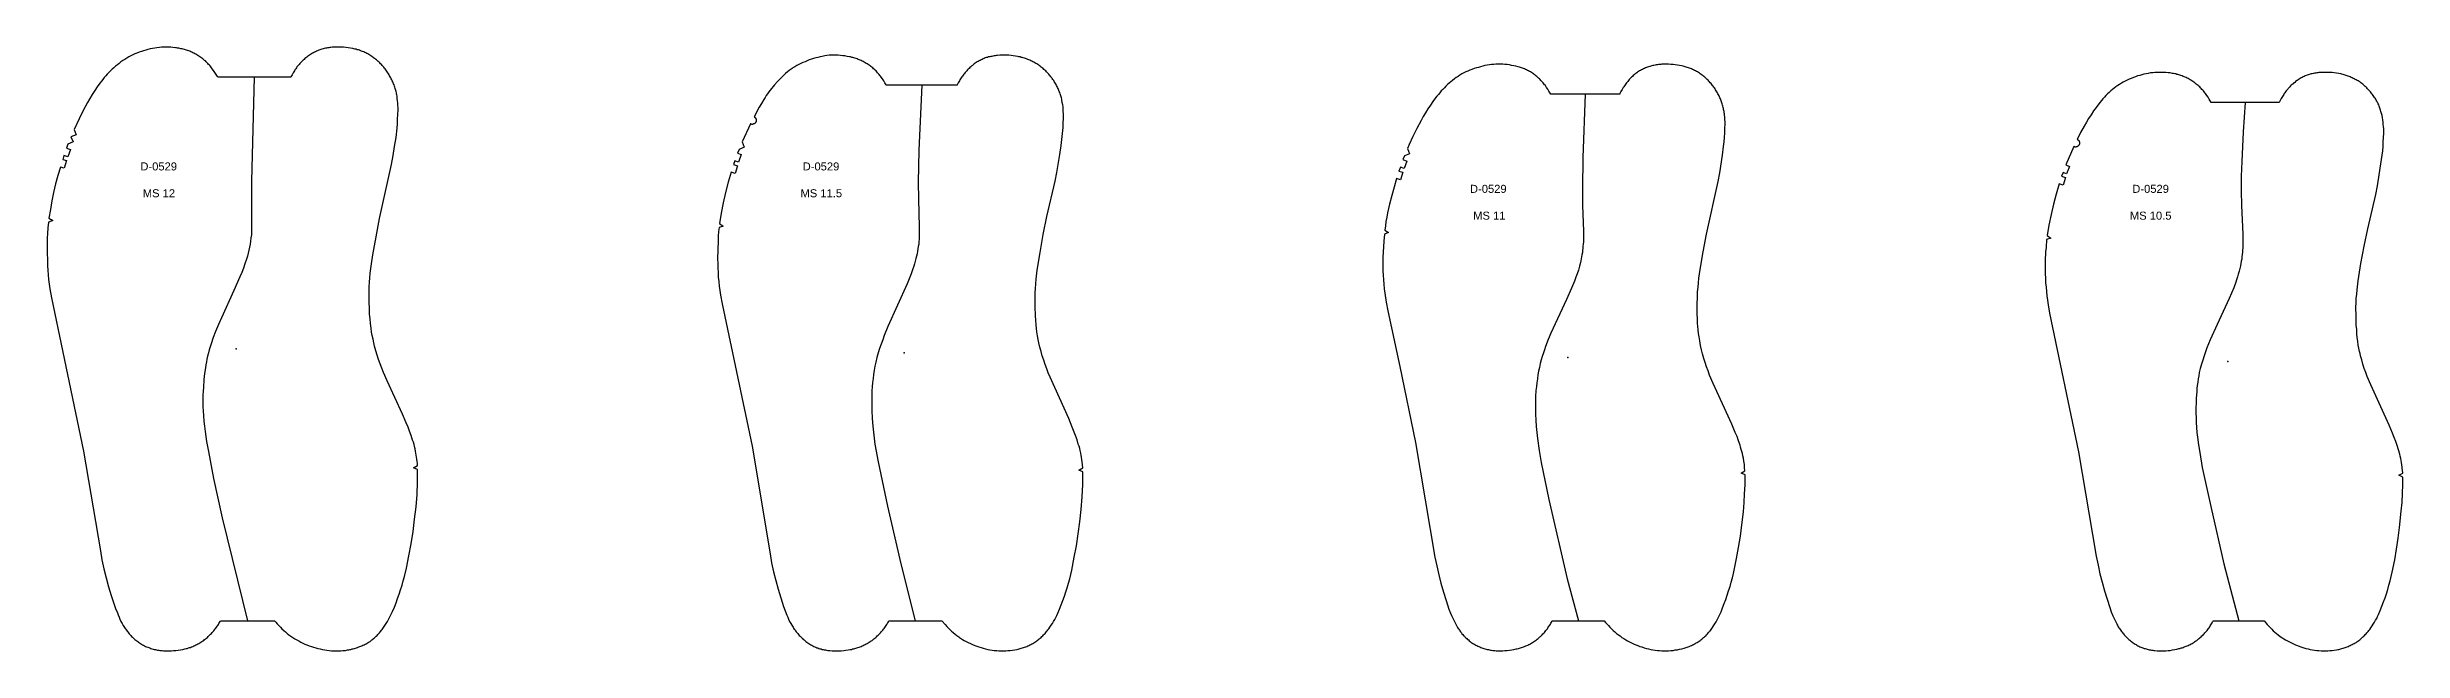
# Model space of a CAD drawing. Extents: x -397 to 4045, y -1309 to -990.
# Drawn here: x 618 to 1796, y -1309 to -1007 of the extents above; entities that cross this region are included whole.
import ezdxf

# ---------------------------------------------------------------- set-up
doc = ezdxf.new("R2010")
doc.units = 0
doc.layers.add('DEFAULT', color=7, linetype='CONTINUOUS')
doc.styles.add('ARIAL_REGULAR', font='arial.ttf')

msp = doc.modelspace()

# ---------------------------------------------------------------- linework, layer by layer
at = {"layer": 'DEFAULT'}
for points in [[(740.2, -1022.3), (703.7, -1022.3), (703.5, -1021.9), (702.9, -1020.9), (702.3, -1020), (701.6, -1019), (700.9, -1018.1), (700.6, -1017.6), (700.2, -1017.2), (699.9, -1016.7), (699.5, -1016.3), (699.1, -1015.9), (698.7, -1015.5), (698.3, -1015), (697.9, -1014.6), (697.5, -1014.2), (697.1, -1013.9), (696.6, -1013.5), (696.2, -1013.1), (695.7, -1012.8), (695.3, -1012.4), (694.8, -1012.1), (694.3, -1011.8), (693.8, -1011.5), (693.3, -1011.2), (692.8, -1010.9), (692.3, -1010.6), (691.8, -1010.4), (691.3, -1010.1), (690.8, -1009.9), (690.3, -1009.6), (689.7, -1009.4), (689.2, -1009.2), (688.6, -1009), (688.1, -1008.8), (687.5, -1008.7), (687, -1008.5), (686.4, -1008.4), (685.9, -1008.2), (685.3, -1008.1), (684.8, -1008), (684.2, -1007.9), (683.6, -1007.8), (683.1, -1007.7), (682.5, -1007.6), (681.3, -1007.5), (680.2, -1007.4), (679, -1007.3), (677.9, -1007.3), (676.7, -1007.3), (675.6, -1007.4), (674.5, -1007.5), (673.3, -1007.6), (672.2, -1007.8), (671, -1008), (669.9, -1008.2), (668.8, -1008.5), (667.7, -1008.8), (666.6, -1009.1), (665.5, -1009.5), (664.4, -1009.8), (663.3, -1010.3), (662.3, -1010.7), (661.2, -1011.2), (660.2, -1011.7), (659.2, -1012.2), (658.2, -1012.8), (657.2, -1013.4), (656.2, -1014), (655.3, -1014.7), (654.4, -1015.4), (653.5, -1016.1), (652.6, -1016.8), (651.7, -1017.6), (650.9, -1018.3), (650, -1019.2), (649.2, -1020), (648.4, -1020.8), (647.7, -1021.7), (646.9, -1022.5), (646.2, -1023.4), (645.5, -1024.3), (644.8, -1025.3), (643.4, -1027.1), (642.2, -1029), (640.9, -1031), (639.7, -1032.9), (638.6, -1034.9), (636.4, -1039), (634.4, -1043.1), (631.9, -1048.5), (632.9, -1051.1), (630.3, -1052.1), (631.4, -1054.7), (628.8, -1055.8), (628.1, -1057.7), (630, -1058.4), (628.7, -1062.1), (626.8, -1061.5), (626.2, -1063.4), (628.1, -1064), (626.9, -1067.8), (625, -1067.2), (623.7, -1071.4), (622.6, -1075.6), (621.6, -1079.9), (620.7, -1084.1), (620, -1088.4), (619.3, -1092.8), (621.2, -1094), (619.1, -1094.7), (618.8, -1097.6), (618.5, -1100.4), (618.4, -1102.7), (618.4, -1105), (618.4, -1109.6), (618.5, -1114.2), (618.5, -1116.5), (618.7, -1118.8), (618.9, -1121.1), (619.1, -1123.4), (619.4, -1125.7), (619.8, -1128), (620.6, -1132.5), (636.6, -1209.1), (645, -1259), (645.8, -1263.5), (646.8, -1268), (647.9, -1272.5), (649.1, -1276.9), (650.4, -1281.3), (651.9, -1285.7), (652.6, -1287.8), (653.5, -1290), (653.9, -1291), (654.4, -1292.1), (654.8, -1293.1), (655.3, -1294.2), (655.9, -1295.2), (656.4, -1296.2), (656.7, -1296.7), (657, -1297.2), (657.4, -1297.7), (657.7, -1298.1), (658, -1298.6), (658.4, -1299.1), (658.7, -1299.5), (659.1, -1300), (659.4, -1300.4), (659.8, -1300.8), (660.2, -1301.3), (660.6, -1301.7), (661, -1302.1), (661.4, -1302.5), (661.9, -1302.9), (662.3, -1303.2), (662.7, -1303.6), (663.2, -1304), (663.7, -1304.3), (664.1, -1304.6), (664.6, -1305), (665.1, -1305.3), (665.6, -1305.6), (666.1, -1305.9), (666.6, -1306.1), (667.1, -1306.4), (667.6, -1306.7), (668.1, -1306.9), (668.7, -1307.1), (669.2, -1307.3), (669.7, -1307.5), (670.3, -1307.7), (670.8, -1307.9), (671.4, -1308.1), (671.9, -1308.2), (672.5, -1308.3), (673, -1308.5), (673.6, -1308.6), (674.2, -1308.6), (674.7, -1308.7), (675.3, -1308.8), (675.9, -1308.8), (676.5, -1308.9), (677, -1308.9), (677.6, -1308.9), (678.2, -1308.9), (679.3, -1308.9), (680.5, -1308.9), (681.6, -1308.8), (682.8, -1308.7), (683.9, -1308.6), (685.1, -1308.4), (686.2, -1308.2), (686.8, -1308.1), (687.3, -1308), (687.9, -1307.8), (688.4, -1307.7), (689, -1307.5), (689.5, -1307.3), (690.1, -1307.2), (690.6, -1307), (691.2, -1306.7), (691.7, -1306.5), (692.2, -1306.3), (692.7, -1306), (693.2, -1305.8), (693.7, -1305.5), (694.2, -1305.2), (694.7, -1304.9), (695.2, -1304.6), (695.7, -1304.3), (696.2, -1304), (696.7, -1303.7), (697.1, -1303.3), (697.6, -1303), (698, -1302.6), (698.5, -1302.2), (698.9, -1301.8), (699.3, -1301.4), (699.7, -1301), (700.1, -1300.6), (700.5, -1300.2), (700.9, -1299.8), (701.3, -1299.4), (701.7, -1298.9), (702, -1298.5), (702.4, -1298), (702.7, -1297.6), (703.1, -1297.1), (703.4, -1296.6), (703.7, -1296.2), (704, -1295.7), (704.3, -1295.2), (704.6, -1294.7), (704.9, -1294.2), (705.1, -1293.9), (732.1, -1293.9), (732.7, -1294.6), (733.4, -1295.4), (734.2, -1296.3), (735, -1297.1), (735.8, -1297.9), (736.7, -1298.7), (737.6, -1299.4), (738.4, -1300.2), (739.3, -1300.9), (740.3, -1301.6), (741.2, -1302.2), (742.2, -1302.9), (743.2, -1303.5), (744.2, -1304), (745.2, -1304.6), (746.2, -1305.1), (747.2, -1305.6), (748.3, -1306), (749.4, -1306.4), (750.5, -1306.8), (751.6, -1307.1), (752.7, -1307.5), (753.8, -1307.8), (754.9, -1308), (756, -1308.3), (757.2, -1308.5), (758.3, -1308.6), (759.4, -1308.8), (760.6, -1308.9), (761.7, -1308.9), (762.9, -1308.9), (764, -1308.9), (765.2, -1308.9), (766.3, -1308.8), (767.5, -1308.7), (768, -1308.6), (768.6, -1308.5), (769.2, -1308.4), (769.7, -1308.3), (770.3, -1308.2), (770.9, -1308), (771.4, -1307.9), (772, -1307.7), (772.5, -1307.6), (773.1, -1307.4), (773.6, -1307.2), (774.2, -1307), (774.7, -1306.8), (775.2, -1306.6), (775.8, -1306.4), (776.3, -1306.1), (776.8, -1305.9), (777.3, -1305.6), (777.8, -1305.4), (778.3, -1305.1), (778.8, -1304.8), (779.3, -1304.5), (779.8, -1304.2), (780.3, -1303.8), (780.7, -1303.5), (781.2, -1303.1), (781.6, -1302.8), (782, -1302.4), (782.5, -1302), (782.9, -1301.6), (783.3, -1301.2), (783.7, -1300.8), (784.1, -1300.4), (784.5, -1299.9), (784.8, -1299.5), (785.2, -1299.1), (785.6, -1298.6), (785.9, -1298.2), (786.6, -1297.2), (787.2, -1296.3), (787.9, -1295.3), (788.5, -1294.3), (789, -1293.3), (789.6, -1292.3), (790.1, -1291.3), (791.1, -1289.2), (792, -1287.1), (792.8, -1285), (793.6, -1282.8), (794.4, -1280.6), (795.1, -1278.4), (795.8, -1276.2), (796.4, -1274), (797, -1271.8), (798, -1267.7), (799.2, -1261.5), (800.3, -1255.4), (801.3, -1249.3), (802.1, -1243.2), (802.8, -1237), (803.3, -1230.8), (803.6, -1224.6), (803.6, -1218.4), (801.6, -1217.5), (803.5, -1216.4), (803.5, -1215.3), (803.4, -1214.3), (803.2, -1213.2), (803.1, -1212.2), (802.9, -1211.1), (802.7, -1210.1), (802.5, -1209.1), (802.3, -1208), (802.1, -1206.9), (801.8, -1205.8), (801.5, -1204.7), (801.1, -1203.6), (800.4, -1201.4), (799.6, -1199.2), (798.8, -1197.1), (797.9, -1195), (796.1, -1190.7), (788.4, -1174), (786.6, -1169.8), (785.7, -1167.7), (784.9, -1165.5), (784.1, -1163.3), (783.4, -1161.2), (782.7, -1159), (782.1, -1156.7), (781.7, -1155), (781.3, -1153.2), (780.9, -1151.4), (780.6, -1149.7), (780.3, -1147.7), (780, -1145.4), (779.8, -1143.1), (779.6, -1140.8), (779.5, -1138.6), (779.3, -1134), (779.3, -1131.7), (779.3, -1129.4), (779.4, -1127.1), (779.5, -1124.8), (779.7, -1122.5), (779.9, -1120.2), (780.5, -1115.6), (781.2, -1111.1), (782.8, -1102), (784.5, -1093), (790.5, -1066), (791.4, -1061.5), (792.1, -1057), (792.8, -1052.4), (793.3, -1047.8), (793.5, -1045.6), (793.6, -1043.3), (793.7, -1041), (793.8, -1038.7), (793.8, -1037.5), (793.7, -1036.4), (793.7, -1035.2), (793.6, -1034.1), (793.4, -1032.9), (793.3, -1031.8), (793.2, -1031.2), (793.1, -1030.6), (793, -1030.1), (792.8, -1029.5), (792.7, -1029), (792.5, -1028.4), (792.4, -1027.9), (792.2, -1027.3), (792, -1026.8), (791.8, -1026.2), (791.6, -1025.7), (791.4, -1025.2), (791.2, -1024.6), (790.9, -1024.1), (790.7, -1023.6), (790.4, -1023.1), (790.2, -1022.6), (789.9, -1022.1), (789.6, -1021.6), (789.3, -1021.1), (789, -1020.6), (788.7, -1020.1), (788.4, -1019.6), (788.1, -1019.1), (787.7, -1018.7), (787.4, -1018.2), (787, -1017.8), (786.7, -1017.3), (786.3, -1016.9), (785.9, -1016.4), (785.5, -1016), (785.1, -1015.6), (784.7, -1015.2), (784.3, -1014.8), (783.9, -1014.4), (783.4, -1014), (783, -1013.7), (782.6, -1013.3), (782.1, -1012.9), (781.6, -1012.6), (781.2, -1012.3), (780.7, -1011.9), (780.2, -1011.6), (779.7, -1011.3), (779.2, -1011), (778.7, -1010.7), (778.2, -1010.5), (777.7, -1010.2), (777.2, -1010), (776.7, -1009.7), (776.1, -1009.5), (775.6, -1009.3), (775.1, -1009.1), (774.5, -1008.9), (774, -1008.7), (773.4, -1008.6), (772.9, -1008.4), (772.3, -1008.3), (771.8, -1008.2), (771.2, -1008), (770.1, -1007.8), (768.9, -1007.7), (767.8, -1007.5), (766.6, -1007.4), (765.5, -1007.4), (764.3, -1007.3), (763.2, -1007.3), (762.6, -1007.3), (762, -1007.3), (761.4, -1007.4), (760.9, -1007.4), (760.3, -1007.5), (759.7, -1007.5), (759.2, -1007.6), (758.6, -1007.7), (758, -1007.8), (757.5, -1007.9), (756.9, -1008), (756.4, -1008.2), (755.8, -1008.4), (755.3, -1008.5), (754.7, -1008.7), (754.2, -1008.9), (753.6, -1009.1), (753.1, -1009.4), (752.6, -1009.6), (752.1, -1009.8), (751.6, -1010.1), (751.1, -1010.4), (750.6, -1010.7), (750.1, -1011), (749.6, -1011.3), (749.1, -1011.6), (748.6, -1011.9), (748.2, -1012.3), (747.7, -1012.7), (747.3, -1013), (746.9, -1013.4), (746.4, -1013.8), (746, -1014.2), (745.6, -1014.6), (745.2, -1015), (744.8, -1015.4), (744.4, -1015.9), (744.1, -1016.3), (743.7, -1016.7), (743.3, -1017.2), (743, -1017.7), (742.7, -1018.1), (742.3, -1018.6), (742, -1019.1), (741.7, -1019.6), (741.4, -1020.1), (740.9, -1021.1), (740.3, -1022.1)], [(1039.2, -1293.9), (1065.7, -1293.9), (1065.8, -1294.1), (1067.3, -1295.8), (1068.1, -1296.7), (1068.9, -1297.5), (1069.7, -1298.3), (1070.5, -1299.1), (1071.4, -1299.8), (1072.3, -1300.6), (1073.1, -1301.3), (1073.6, -1301.6), (1074.1, -1301.9), (1074.5, -1302.3), (1075, -1302.6), (1076, -1303.2), (1076.9, -1303.7), (1077.9, -1304.3), (1078.9, -1304.8), (1080, -1305.3), (1081, -1305.7), (1082.1, -1306.2), (1083.1, -1306.6), (1084.2, -1306.9), (1085.3, -1307.3), (1086.4, -1307.6), (1087.5, -1307.9), (1088.6, -1308.2), (1089.7, -1308.4), (1090.8, -1308.6), (1091.9, -1308.7), (1093.1, -1308.8), (1094.2, -1308.9), (1095.3, -1308.9), (1096.5, -1308.9), (1097.6, -1308.9), (1098.7, -1308.8), (1099.9, -1308.7), (1101, -1308.6), (1102.1, -1308.4), (1103.2, -1308.2), (1103.8, -1308.1), (1104.3, -1307.9), (1104.9, -1307.8), (1105.4, -1307.6), (1106, -1307.5), (1106.5, -1307.3), (1107, -1307.1), (1107.6, -1306.9), (1108.1, -1306.7), (1108.6, -1306.5), (1109.1, -1306.2), (1109.6, -1306), (1110.2, -1305.7), (1110.7, -1305.5), (1111.2, -1305.2), (1111.6, -1304.9), (1112.1, -1304.6), (1112.6, -1304.3), (1113.1, -1304), (1113.5, -1303.6), (1114, -1303.3), (1114.4, -1302.9), (1114.9, -1302.6), (1115.3, -1302.2), (1115.7, -1301.8), (1116.1, -1301.4), (1116.5, -1301), (1116.9, -1300.6), (1117.3, -1300.2), (1117.7, -1299.8), (1118, -1299.3), (1118.4, -1298.9), (1118.7, -1298.5), (1119.1, -1298), (1119.7, -1297.1), (1120.4, -1296.1), (1121, -1295.2), (1121.5, -1294.2), (1122.1, -1293.2), (1122.6, -1292.2), (1123.1, -1291.2), (1123.6, -1290.1), (1124.5, -1288.1), (1125.4, -1286), (1126.2, -1283.8), (1127, -1281.7), (1127.7, -1279.5), (1128.4, -1277.4), (1129, -1275.2), (1129.6, -1273), (1130.6, -1268.6), (1131.9, -1262.2), (1133, -1256.4), (1133.8, -1250.4), (1134.6, -1244.5), (1135.3, -1238.3), (1135.8, -1232), (1136.1, -1225.8), (1136.2, -1219.5), (1134.1, -1218.6), (1136.1, -1217.5), (1136, -1216), (1135.8, -1214.5), (1135.7, -1213.4), (1135.5, -1212.3), (1135.3, -1211.2), (1135.1, -1210.1), (1134.8, -1208.9), (1134.6, -1207.8), (1134.3, -1206.7), (1133.9, -1205.7), (1133.3, -1203.5), (1132.5, -1201.3), (1130.9, -1197.1), (1129.1, -1192.9), (1119.8, -1172.2), (1118.9, -1170.1), (1118.1, -1168), (1117.3, -1165.9), (1116.6, -1163.7), (1115.9, -1161.6), (1115.3, -1159.4), (1114.7, -1157.2), (1114.2, -1155), (1113.9, -1153.3), (1113.5, -1151.6), (1113.2, -1149.6), (1113, -1147.8), (1112.8, -1146), (1112.6, -1143.7), (1112.5, -1141.5), (1112.3, -1136.9), (1112.3, -1132.4), (1112.3, -1130.1), (1112.5, -1127.9), (1112.6, -1125.6), (1112.9, -1123.3), (1113.4, -1118.8), (1114.8, -1109.9), (1116.4, -1100.9), (1118.2, -1092), (1122.3, -1074.3), (1123.2, -1069.9), (1124.7, -1060.9), (1125.4, -1056.4), (1125.9, -1051.9), (1126.3, -1047.4), (1126.4, -1045.1), (1126.5, -1042.9), (1126.5, -1041.7), (1126.5, -1040.6), (1126.4, -1039.5), (1126.4, -1038.3), (1126.3, -1037.2), (1126.1, -1036.1), (1125.9, -1035), (1125.7, -1033.8), (1125.6, -1033.3), (1125.5, -1032.7), (1125.3, -1032.2), (1125.2, -1031.6), (1125, -1031.1), (1124.8, -1030.6), (1124.6, -1030), (1124.4, -1029.5), (1124.2, -1029), (1124, -1028.4), (1123.8, -1027.9), (1123.5, -1027.4), (1123.3, -1026.9), (1123, -1026.4), (1122.8, -1025.9), (1122.5, -1025.4), (1122.2, -1024.9), (1121.9, -1024.4), (1121.6, -1024), (1121.2, -1023.5), (1120.9, -1023), (1120.6, -1022.6), (1120.2, -1022.1), (1119.9, -1021.7), (1119.5, -1021.3), (1119.1, -1020.8), (1118.8, -1020.4), (1118.4, -1020), (1118, -1019.6), (1117.6, -1019.2), (1117.2, -1018.8), (1116.7, -1018.4), (1116.3, -1018), (1115.9, -1017.7), (1115.4, -1017.3), (1115, -1017), (1114.5, -1016.6), (1114.1, -1016.3), (1113.6, -1016), (1113.1, -1015.7), (1112.6, -1015.4), (1112.2, -1015.1), (1111.7, -1014.8), (1111.2, -1014.6), (1110.7, -1014.3), (1110.1, -1014.1), (1109.6, -1013.8), (1109.1, -1013.6), (1108.6, -1013.4), (1108, -1013.2), (1107.5, -1013), (1107, -1012.8), (1106.4, -1012.7), (1105.9, -1012.5), (1105.3, -1012.4), (1104.8, -1012.2), (1104.2, -1012.1), (1103.7, -1012), (1102.5, -1011.8), (1101.4, -1011.6), (1100.3, -1011.5), (1099.2, -1011.4), (1098, -1011.4), (1096.9, -1011.3), (1095.8, -1011.3), (1094.6, -1011.4), (1093.5, -1011.5), (1092.9, -1011.5), (1092.3, -1011.6), (1091.8, -1011.7), (1091.2, -1011.8), (1090.7, -1011.9), (1090.1, -1012), (1089.6, -1012.1), (1089, -1012.2), (1088.5, -1012.4), (1087.9, -1012.5), (1087.4, -1012.7), (1086.9, -1012.9), (1086.3, -1013.1), (1085.8, -1013.4), (1085.3, -1013.6), (1084.8, -1013.9), (1084.3, -1014.1), (1083.8, -1014.4), (1083.3, -1014.7), (1082.9, -1015), (1082.4, -1015.3), (1081.9, -1015.7), (1081.5, -1016), (1081, -1016.4), (1080.6, -1016.7), (1080.2, -1017.1), (1079.7, -1017.5), (1079.3, -1017.9), (1078.9, -1018.3), (1078.5, -1018.7), (1078.1, -1019.1), (1077.8, -1019.5), (1077.4, -1020), (1077, -1020.4), (1076.7, -1020.8), (1076.3, -1021.3), (1076, -1021.8), (1075.7, -1022.2), (1075.4, -1022.7), (1075, -1023.2), (1074.7, -1023.6), (1074.5, -1024.1), (1073.9, -1025.1), (1073.4, -1026.1), (1073.3, -1026.3), (1037.9, -1026.3), (1037.8, -1026.1), (1037.2, -1025.1), (1036.6, -1024.2), (1036, -1023.2), (1035.3, -1022.3), (1035, -1021.8), (1034.6, -1021.4), (1034.3, -1020.9), (1033.9, -1020.5), (1033.5, -1020.1), (1033.2, -1019.7), (1032.8, -1019.2), (1032.4, -1018.8), (1032, -1018.5), (1031.5, -1018.1), (1031.1, -1017.7), (1030.7, -1017.3), (1030.2, -1017), (1029.8, -1016.6), (1029.3, -1016.3), (1028.8, -1016), (1028.4, -1015.7), (1027.9, -1015.4), (1027.4, -1015.1), (1026.9, -1014.8), (1026.4, -1014.5), (1025.9, -1014.3), (1025.4, -1014), (1024.9, -1013.8), (1024.4, -1013.6), (1023.8, -1013.4), (1023.3, -1013.2), (1022.8, -1013), (1022.2, -1012.8), (1021.7, -1012.7), (1021.1, -1012.5), (1020.6, -1012.4), (1020, -1012.2), (1019.5, -1012.1), (1018.4, -1011.9), (1017.2, -1011.7), (1016.1, -1011.6), (1015, -1011.5), (1013.8, -1011.4), (1012.7, -1011.3), (1011.6, -1011.3), (1010.4, -1011.4), (1009.3, -1011.4), (1008.2, -1011.5), (1007.1, -1011.7), (1005.9, -1011.9), (1004.8, -1012.1), (1003.7, -1012.4), (1002.6, -1012.7), (1001.5, -1013), (1000.5, -1013.3), (999.4, -1013.7), (998.3, -1014.1), (997.3, -1014.6), (996.2, -1015), (995.2, -1015.5), (994.2, -1016), (993.2, -1016.5), (992.2, -1017.1), (991.2, -1017.7), (990.8, -1018), (990.3, -1018.3), (989.9, -1018.7), (989.4, -1019), (988.5, -1019.7), (987.6, -1020.4), (986.8, -1021.2), (986, -1022), (985.2, -1022.8), (984.4, -1023.6), (983.6, -1024.4), (982.1, -1026.1), (981.3, -1027), (980.6, -1027.9), (979.9, -1028.8), (979.2, -1029.7), (978.6, -1030.6), (977.9, -1031.5), (977.3, -1032.5), (976.7, -1033.4), (975.5, -1035.4), (974.4, -1037.3), (971.8, -1042.1), (971.9, -1042.1), (971.9, -1042.2), (972, -1042.2), (972, -1042.2), (972.1, -1042.3), (972.2, -1042.3), (972.2, -1042.4), (972.3, -1042.4), (972.3, -1042.5), (972.4, -1042.5), (972.4, -1042.6), (972.5, -1042.6), (972.5, -1042.7), (972.5, -1042.7), (972.6, -1042.8), (972.6, -1042.8), (972.6, -1042.9), (972.7, -1043), (972.7, -1043), (972.7, -1043.1), (972.8, -1043.2), (972.8, -1043.2), (972.8, -1043.3), (972.8, -1043.4), (972.8, -1043.4), (972.9, -1043.5), (972.9, -1043.6), (972.9, -1043.6), (972.9, -1043.7), (972.9, -1043.8), (972.9, -1043.8), (972.9, -1043.9), (972.9, -1044), (972.9, -1044), (972.9, -1044.1), (972.9, -1044.2), (972.9, -1044.3), (972.8, -1044.3), (972.8, -1044.4), (972.8, -1044.5), (972.8, -1044.5), (972.8, -1044.6), (972.7, -1044.7), (972.7, -1044.7), (972.7, -1044.8), (972.6, -1044.8), (972.6, -1044.9), (972.6, -1045), (972.5, -1045), (972.5, -1045.1), (972.5, -1045.1), (972.4, -1045.2), (972.4, -1045.2), (972.3, -1045.3), (972.3, -1045.3), (972.2, -1045.4), (972.2, -1045.4), (972.1, -1045.5), (972, -1045.5), (972, -1045.5), (971.9, -1045.6), (971.9, -1045.6), (971.8, -1045.7), (971.7, -1045.7), (971.7, -1045.7), (971.6, -1045.7), (971.6, -1045.8), (971.5, -1045.8), (971.4, -1045.8), (971.4, -1045.8), (971.3, -1045.8), (971.2, -1045.8), (971.1, -1045.9), (971.1, -1045.9), (971, -1045.9), (970.9, -1045.9), (970.9, -1045.9), (970.8, -1045.9), (970.7, -1045.9), (970.7, -1045.9), (970.6, -1045.8), (970.5, -1045.8), (970.5, -1045.8), (970.4, -1045.8), (970.3, -1045.8), (970.3, -1045.8), (970.2, -1045.7), (970.1, -1045.7), (970.1, -1045.7), (970, -1045.7), (965.8, -1054.7), (966.9, -1057.3), (964.3, -1058.4), (963.6, -1060.3), (965.4, -1061), (964.1, -1064.7), (962.2, -1064.1), (961.6, -1066), (963.5, -1066.6), (962.3, -1070.4), (960.4, -1069.8), (958.9, -1074.8), (957.5, -1079.9), (956.4, -1085.1), (955.3, -1090.3), (954.5, -1095.5), (956.4, -1096.7), (954.3, -1097.5), (954.1, -1099.5), (953.9, -1101.7), (953.8, -1104), (953.6, -1113.1), (953.7, -1115.4), (953.7, -1117.6), (953.8, -1119.9), (953.9, -1122.2), (954.2, -1124.4), (954.4, -1126.7), (954.7, -1128.9), (955.1, -1131.2), (955.8, -1135.6), (970.8, -1206.7), (979.8, -1260.5), (980.6, -1264.9), (981.6, -1269.4), (982.7, -1273.8), (983.9, -1278.1), (985.2, -1282.5), (986.6, -1286.8), (987.4, -1288.9), (988.2, -1291.1), (988.7, -1292.1), (989.1, -1293.1), (989.6, -1294.2), (990.2, -1295.2), (990.7, -1296.1), (991, -1296.6), (991.3, -1297.1), (991.6, -1297.6), (991.9, -1298.1), (992.3, -1298.5), (992.6, -1299), (992.9, -1299.4), (993.3, -1299.9), (993.6, -1300.3), (994, -1300.7), (994.4, -1301.2), (994.8, -1301.6), (995.2, -1302), (995.6, -1302.4), (996, -1302.8), (996.4, -1303.2), (996.8, -1303.5), (997.3, -1303.9), (997.7, -1304.3), (998.2, -1304.6), (998.6, -1304.9), (999.1, -1305.3), (999.6, -1305.6), (1000.1, -1305.9), (1000.6, -1306.1), (1001.1, -1306.4), (1001.6, -1306.7), (1002.1, -1306.9), (1002.6, -1307.1), (1003.1, -1307.4), (1003.6, -1307.5), (1004.2, -1307.7), (1004.7, -1307.9), (1005.3, -1308), (1005.8, -1308.2), (1006.4, -1308.3), (1006.9, -1308.4), (1007.5, -1308.5), (1008, -1308.6), (1008.6, -1308.7), (1009.2, -1308.8), (1009.7, -1308.8), (1010.9, -1308.9), (1012, -1308.9), (1013.1, -1308.9), (1014.3, -1308.9), (1015.4, -1308.9), (1016.6, -1308.8), (1017.7, -1308.6), (1018.8, -1308.5), (1019.9, -1308.3), (1020.5, -1308.2), (1021, -1308), (1021.6, -1307.9), (1022.1, -1307.8), (1022.7, -1307.6), (1023.2, -1307.4), (1023.7, -1307.3), (1024.3, -1307.1), (1024.8, -1306.9), (1025.3, -1306.7), (1025.9, -1306.4), (1026.4, -1306.2), (1026.9, -1306), (1027.4, -1305.7), (1027.9, -1305.5), (1028.4, -1305.2), (1028.9, -1304.9), (1029.4, -1304.6), (1029.9, -1304.3), (1030.3, -1304), (1030.8, -1303.7), (1031.3, -1303.3), (1031.7, -1303), (1032.1, -1302.6), (1032.6, -1302.3), (1033, -1301.9), (1033.4, -1301.5), (1033.8, -1301.1), (1034.2, -1300.7), (1034.6, -1300.3), (1035, -1299.9), (1035.4, -1299.5), (1035.8, -1299), (1036.1, -1298.6), (1036.5, -1298.1), (1036.8, -1297.7), (1037.2, -1297.2), (1037.5, -1296.8), (1037.8, -1296.3), (1038.1, -1295.8), (1038.4, -1295.3), (1038.7, -1294.9), (1039, -1294.4)], [(1370.8, -1294.1), (1370.9, -1293.9), (1396.8, -1293.9), (1397.5, -1294.7), (1398.2, -1295.5), (1399, -1296.3), (1399.7, -1297.1), (1400.5, -1297.9), (1401.3, -1298.7), (1402.2, -1299.4), (1403, -1300.2), (1403.9, -1300.9), (1404.8, -1301.5), (1405.7, -1302.2), (1406.6, -1302.8), (1407.6, -1303.4), (1408.5, -1304), (1409.5, -1304.5), (1410.5, -1305), (1411.5, -1305.5), (1412.6, -1305.9), (1413.6, -1306.3), (1414.7, -1306.7), (1415.7, -1307), (1416.8, -1307.4), (1417.9, -1307.7), (1419, -1307.9), (1420.1, -1308.2), (1421.2, -1308.4), (1422.3, -1308.6), (1423.4, -1308.7), (1424.5, -1308.8), (1425.6, -1308.9), (1426.7, -1308.9), (1427.8, -1308.9), (1429, -1308.9), (1430.1, -1308.8), (1431.2, -1308.7), (1432.3, -1308.5), (1433.4, -1308.4), (1434.5, -1308.1), (1435.6, -1307.9), (1436.7, -1307.6), (1437.2, -1307.4), (1437.8, -1307.3), (1438.3, -1307.1), (1438.8, -1306.9), (1439.3, -1306.7), (1439.9, -1306.5), (1440.4, -1306.3), (1440.9, -1306), (1441.4, -1305.8), (1441.9, -1305.5), (1442.4, -1305.3), (1442.8, -1305), (1443.3, -1304.7), (1443.8, -1304.4), (1444.2, -1304.1), (1444.7, -1303.8), (1445.1, -1303.4), (1445.6, -1303.1), (1446, -1302.7), (1446.4, -1302.3), (1446.9, -1302), (1447.3, -1301.6), (1447.7, -1301.2), (1448, -1300.8), (1448.4, -1300.4), (1448.8, -1300), (1449.2, -1299.5), (1449.5, -1299.1), (1449.9, -1298.7), (1450.2, -1298.2), (1450.9, -1297.3), (1451.5, -1296.4), (1452.1, -1295.4), (1452.7, -1294.5), (1453.2, -1293.5), (1453.7, -1292.5), (1454.2, -1291.5), (1454.7, -1290.5), (1455.2, -1289.5), (1456, -1287.4), (1456.8, -1285.3), (1457.6, -1283.2), (1459, -1279), (1459.7, -1276.8), (1460.3, -1274.7), (1460.9, -1272.5), (1461.4, -1270.3), (1463, -1262.8), (1464, -1257.3), (1464.9, -1251.7), (1465.6, -1246), (1466.4, -1239.4), (1466.7, -1234.9), (1467, -1230.5), (1467.2, -1226), (1467.3, -1223.8), (1467.3, -1221.5), (1467.2, -1221), (1465.2, -1220.1), (1467.1, -1219), (1467, -1217.4), (1466.9, -1215.8), (1466.6, -1214.2), (1466.4, -1212.6), (1466.1, -1211.5), (1465.9, -1210.4), (1465.6, -1209.4), (1465.3, -1208.3), (1465, -1207.2), (1464.7, -1206.1), (1464, -1204), (1463.2, -1201.9), (1462.3, -1199.8), (1460.6, -1195.7), (1451.2, -1175.4), (1449.5, -1171.2), (1448.7, -1169.1), (1448, -1167), (1447.2, -1164.9), (1446.6, -1162.8), (1446, -1160.6), (1445.4, -1158.5), (1445, -1156.3), (1444.6, -1154.1), (1444.2, -1152.1), (1444, -1150.3), (1443.8, -1148.6), (1443.6, -1146.9), (1443.5, -1145.2), (1443.4, -1142.9), (1443.3, -1140.7), (1443.3, -1138.5), (1443.3, -1136.2), (1443.4, -1131.7), (1443.5, -1129.5), (1443.7, -1127.3), (1443.9, -1125.1), (1444.1, -1122.8), (1444.8, -1118.4), (1446.2, -1109.6), (1447.9, -1100.8), (1453.7, -1074.5), (1454.6, -1070.1), (1456, -1061.3), (1456.5, -1056.9), (1456.7, -1054.6), (1456.9, -1052.4), (1457.1, -1050.2), (1457.1, -1047.9), (1457.2, -1045.7), (1457.2, -1044.6), (1457.1, -1043.4), (1457.1, -1042.3), (1457, -1041.2), (1456.9, -1040.6), (1456.8, -1040.1), (1456.7, -1039.5), (1456.6, -1039), (1456.5, -1038.4), (1456.4, -1037.9), (1456.3, -1037.4), (1456.1, -1036.8), (1456, -1036.3), (1455.8, -1035.7), (1455.6, -1035.2), (1455.5, -1034.7), (1455.3, -1034.2), (1455.1, -1033.6), (1454.9, -1033.1), (1454.6, -1032.6), (1454.4, -1032.1), (1454.2, -1031.6), (1453.9, -1031.1), (1453.6, -1030.6), (1453.4, -1030.1), (1453.1, -1029.6), (1452.8, -1029.1), (1452.5, -1028.7), (1452.2, -1028.2), (1451.9, -1027.7), (1451.6, -1027.3), (1451.2, -1026.8), (1450.9, -1026.4), (1450.6, -1025.9), (1450.2, -1025.5), (1449.8, -1025.1), (1449.5, -1024.7), (1449.1, -1024.3), (1448.7, -1023.8), (1448.3, -1023.5), (1447.9, -1023.1), (1447.5, -1022.7), (1447.1, -1022.3), (1446.6, -1022), (1446.2, -1021.6), (1445.7, -1021.3), (1445.3, -1020.9), (1444.8, -1020.6), (1444.4, -1020.3), (1443.9, -1020), (1443.4, -1019.7), (1442.9, -1019.4), (1442.4, -1019.2), (1441.9, -1018.9), (1441.4, -1018.7), (1440.9, -1018.4), (1440.4, -1018.2), (1439.9, -1018), (1439.4, -1017.8), (1438.9, -1017.6), (1438.3, -1017.4), (1437.8, -1017.3), (1437.3, -1017.1), (1436.7, -1017), (1436.2, -1016.8), (1435.6, -1016.7), (1434.5, -1016.5), (1433.4, -1016.3), (1432.3, -1016.1), (1431.2, -1016), (1430.1, -1015.9), (1429, -1015.8), (1427.9, -1015.8), (1427.3, -1015.8), (1426.7, -1015.8), (1426.2, -1015.8), (1425.6, -1015.8), (1425.1, -1015.9), (1424.5, -1015.9), (1423.9, -1016), (1423.4, -1016.1), (1422.8, -1016.2), (1422.3, -1016.3), (1421.7, -1016.4), (1421.2, -1016.5), (1420.7, -1016.6), (1420.1, -1016.8), (1419.6, -1016.9), (1419, -1017.1), (1418.5, -1017.3), (1418, -1017.5), (1417.5, -1017.7), (1417, -1017.9), (1416.4, -1018.2), (1415.9, -1018.4), (1415.5, -1018.7), (1415, -1018.9), (1414.5, -1019.2), (1414, -1019.5), (1413.5, -1019.8), (1413.1, -1020.2), (1412.6, -1020.5), (1412.2, -1020.8), (1411.8, -1021.2), (1411.3, -1021.5), (1410.9, -1021.9), (1410.5, -1022.3), (1410.1, -1022.7), (1409.7, -1023.1), (1409.3, -1023.5), (1409, -1023.9), (1408.6, -1024.4), (1408.3, -1024.8), (1407.9, -1025.2), (1407.6, -1025.7), (1407.3, -1026.1), (1406.9, -1026.6), (1406.6, -1027.1), (1406.3, -1027.5), (1405.8, -1028.5), (1405.2, -1029.5), (1404.7, -1030.5), (1404.6, -1030.8), (1370.1, -1030.8), (1369.8, -1030.3), (1369.2, -1029.3), (1368.6, -1028.3), (1368, -1027.4), (1367.4, -1026.5), (1367, -1026.1), (1366.7, -1025.6), (1366.3, -1025.2), (1365.9, -1024.8), (1365.6, -1024.4), (1365.2, -1024), (1364.8, -1023.5), (1364.4, -1023.2), (1364, -1022.8), (1363.6, -1022.4), (1363.1, -1022), (1362.7, -1021.7), (1362.3, -1021.3), (1361.8, -1021), (1361.4, -1020.7), (1360.9, -1020.3), (1360.5, -1020), (1360, -1019.7), (1359.5, -1019.5), (1359, -1019.2), (1358.5, -1018.9), (1358, -1018.7), (1357.5, -1018.5), (1357, -1018.2), (1356.5, -1018), (1356, -1017.8), (1355.4, -1017.6), (1354.9, -1017.5), (1354.4, -1017.3), (1353.8, -1017.1), (1352.7, -1016.8), (1351.6, -1016.6), (1350.5, -1016.4), (1349.4, -1016.2), (1348.3, -1016), (1347.2, -1015.9), (1346.1, -1015.8), (1345, -1015.8), (1343.9, -1015.8), (1342.7, -1015.8), (1341.6, -1015.9), (1340.5, -1016), (1339.4, -1016.2), (1338.3, -1016.3), (1337.2, -1016.5), (1336.1, -1016.8), (1335, -1017.1), (1333.9, -1017.4), (1332.9, -1017.7), (1331.8, -1018), (1330.7, -1018.4), (1329.7, -1018.8), (1328.7, -1019.3), (1327.7, -1019.7), (1326.7, -1020.2), (1325.7, -1020.7), (1324.7, -1021.3), (1323.8, -1021.9), (1322.8, -1022.5), (1321.9, -1023.2), (1321, -1023.9), (1320.2, -1024.6), (1319.3, -1025.3), (1318.5, -1026), (1317.7, -1026.8), (1316.9, -1027.6), (1316.1, -1028.4), (1315.3, -1029.2), (1314.6, -1030.1), (1313.9, -1030.9), (1313.2, -1031.8), (1312.5, -1032.7), (1311.1, -1034.5), (1309.9, -1036.3), (1308.6, -1038.2), (1307.5, -1040.1), (1306.3, -1042), (1305.3, -1044), (1303.2, -1048), (1301.2, -1052), (1299.3, -1056), (1298.5, -1057.9), (1299.5, -1060.6), (1296.9, -1061.6), (1296.2, -1063.5), (1298.1, -1064.2), (1296.8, -1067.9), (1294.9, -1067.3), (1294.2, -1069.2), (1296.1, -1069.8), (1294.9, -1073.6), (1293, -1073), (1291.8, -1077.2), (1290.6, -1081.4), (1289.5, -1085.8), (1288.5, -1090.1), (1288.1, -1092.3), (1287.7, -1094.4), (1287.4, -1096.6), (1287.1, -1098.8), (1289, -1100), (1286.9, -1100.8), (1286.7, -1104.3), (1286.2, -1112.4), (1286.2, -1114.6), (1286.2, -1116.8), (1286.2, -1119.1), (1286.3, -1121.3), (1286.4, -1123.6), (1286.6, -1125.8), (1286.8, -1128), (1287.1, -1130.2), (1287.8, -1134.7), (1288.6, -1139.1), (1294.6, -1166.9), (1302.5, -1204.8), (1312.2, -1262.2), (1313.1, -1266.5), (1314.1, -1270.9), (1315.2, -1275.2), (1316.5, -1279.6), (1317.8, -1283.8), (1318.5, -1286), (1319.2, -1288.1), (1320, -1290.1), (1320.5, -1291.2), (1320.9, -1292.2), (1321.4, -1293.2), (1321.9, -1294.2), (1322.4, -1295.2), (1322.9, -1296.2), (1323.5, -1297.2), (1323.8, -1297.7), (1324.1, -1298.1), (1324.4, -1298.6), (1324.7, -1299), (1325, -1299.5), (1325.4, -1299.9), (1325.7, -1300.4), (1326.1, -1300.8), (1326.5, -1301.2), (1326.9, -1301.6), (1327.2, -1302), (1327.6, -1302.4), (1328.1, -1302.8), (1328.5, -1303.2), (1328.9, -1303.5), (1329.3, -1303.9), (1329.8, -1304.2), (1330.2, -1304.6), (1330.7, -1304.9), (1331.1, -1305.2), (1331.6, -1305.5), (1332.1, -1305.8), (1332.6, -1306.1), (1333.1, -1306.3), (1333.6, -1306.6), (1334.1, -1306.8), (1334.6, -1307), (1335.1, -1307.2), (1335.6, -1307.4), (1336.2, -1307.6), (1336.7, -1307.8), (1337.2, -1307.9), (1337.8, -1308.1), (1338.3, -1308.2), (1338.9, -1308.3), (1339.4, -1308.5), (1340, -1308.6), (1340.5, -1308.6), (1341.1, -1308.7), (1341.6, -1308.8), (1342.2, -1308.8), (1342.8, -1308.9), (1343.3, -1308.9), (1343.9, -1308.9), (1344.4, -1308.9), (1345, -1308.9), (1346.1, -1308.9), (1347.2, -1308.8), (1348.3, -1308.8), (1349.5, -1308.6), (1350.6, -1308.5), (1351.7, -1308.3), (1352.8, -1308), (1353.3, -1307.9), (1353.9, -1307.8), (1354.4, -1307.6), (1354.9, -1307.5), (1355.5, -1307.3), (1356, -1307.1), (1356.5, -1306.9), (1357, -1306.7), (1357.6, -1306.5), (1358.1, -1306.3), (1358.6, -1306.1), (1359.1, -1305.8), (1359.6, -1305.6), (1360.1, -1305.3), (1360.6, -1305), (1361, -1304.7), (1361.5, -1304.4), (1362, -1304.1), (1362.4, -1303.8), (1362.9, -1303.5), (1363.3, -1303.1), (1363.8, -1302.8), (1364.2, -1302.4), (1364.6, -1302), (1365, -1301.7), (1365.4, -1301.3), (1365.8, -1300.9), (1366.2, -1300.5), (1366.6, -1300.1), (1367, -1299.7), (1367.3, -1299.2), (1367.7, -1298.8), (1368, -1298.4), (1368.4, -1297.9), (1368.7, -1297.5), (1369, -1297), (1369.3, -1296.5), (1369.6, -1296.1), (1369.9, -1295.6), (1370.2, -1295.1), (1370.5, -1294.6)], [(1795.9, -1230.4), (1796.1, -1225.9), (1796.1, -1224), (1796.1, -1222.1), (1794, -1221.2), (1796, -1220.1), (1795.9, -1218.6), (1795.8, -1217.9), (1795.7, -1217.1), (1795.6, -1216), (1795.4, -1214.9), (1795.2, -1213.9), (1795, -1212.8), (1794.7, -1211.7), (1794.5, -1210.6), (1793.9, -1208.5), (1793.2, -1206.4), (1792.5, -1204.3), (1791.7, -1202.3), (1790.9, -1200.2), (1789.2, -1196.1), (1780, -1176), (1778.3, -1171.9), (1777.6, -1169.9), (1776.8, -1167.8), (1776.1, -1165.7), (1775.5, -1163.6), (1774.9, -1161.5), (1774.7, -1160.4), (1774.4, -1159.3), (1774.1, -1157.7), (1773.8, -1156.2), (1773.5, -1154.2), (1773.3, -1152.4), (1773.1, -1150.6), (1773, -1148.4), (1772.8, -1146.2), (1772.7, -1141.8), (1772.6, -1137.3), (1772.7, -1135.1), (1772.8, -1132.9), (1773, -1130.7), (1773.2, -1128.5), (1773.7, -1124.1), (1775.1, -1115.4), (1776.7, -1106.7), (1778.5, -1098.1), (1782.5, -1080.9), (1783.4, -1076.6), (1784.1, -1072.2), (1784.8, -1067.8), (1785.4, -1063.5), (1786, -1059.1), (1786.2, -1056.9), (1786.3, -1054.7), (1786.4, -1052.5), (1786.5, -1050.3), (1786.5, -1049.2), (1786.5, -1048.1), (1786.4, -1047), (1786.3, -1045.9), (1786.2, -1044.8), (1786.1, -1043.7), (1785.9, -1042.6), (1785.7, -1041.5), (1785.5, -1041), (1785.4, -1040.4), (1785.3, -1039.9), (1785.1, -1039.4), (1784.9, -1038.8), (1784.8, -1038.3), (1784.6, -1037.8), (1784.4, -1037.3), (1784.2, -1036.8), (1784, -1036.2), (1783.7, -1035.7), (1783.5, -1035.2), (1783.3, -1034.8), (1783, -1034.3), (1782.7, -1033.8), (1782.5, -1033.3), (1782.2, -1032.8), (1781.9, -1032.4), (1781.6, -1031.9), (1781.3, -1031.5), (1780.9, -1031), (1780.6, -1030.6), (1780.3, -1030.1), (1779.9, -1029.7), (1779.6, -1029.3), (1779.2, -1028.9), (1778.8, -1028.5), (1778.4, -1028.1), (1778, -1027.7), (1777.7, -1027.3), (1777.2, -1026.9), (1776.8, -1026.5), (1776.4, -1026.2), (1776, -1025.8), (1775.6, -1025.5), (1775.1, -1025.2), (1774.7, -1024.8), (1774.2, -1024.5), (1773.7, -1024.2), (1773.3, -1023.9), (1772.8, -1023.7), (1772.3, -1023.4), (1771.8, -1023.1), (1771.3, -1022.9), (1770.8, -1022.6), (1770.3, -1022.4), (1769.8, -1022.2), (1769.3, -1022), (1768.8, -1021.8), (1768.3, -1021.6), (1767.8, -1021.4), (1767.2, -1021.3), (1766.7, -1021.1), (1766.2, -1021), (1765.6, -1020.8), (1765.1, -1020.7), (1764, -1020.5), (1762.9, -1020.3), (1761.8, -1020.1), (1760.7, -1020), (1759.6, -1019.9), (1758.5, -1019.9), (1757.4, -1019.9), (1756.3, -1019.9), (1755.2, -1019.9), (1754.1, -1020), (1753.6, -1020.1), (1753, -1020.2), (1752.5, -1020.3), (1751.9, -1020.3), (1751.4, -1020.4), (1750.8, -1020.6), (1750.3, -1020.7), (1749.8, -1020.8), (1749.2, -1021), (1748.7, -1021.2), (1748.2, -1021.3), (1747.7, -1021.5), (1747.2, -1021.7), (1746.7, -1022), (1746.2, -1022.2), (1745.7, -1022.4), (1745.2, -1022.7), (1744.7, -1023), (1744.3, -1023.3), (1743.8, -1023.6), (1743.3, -1023.9), (1742.9, -1024.2), (1742.4, -1024.5), (1742, -1024.9), (1741.6, -1025.2), (1741.2, -1025.6), (1740.7, -1025.9), (1740.3, -1026.3), (1739.9, -1026.7), (1739.6, -1027.1), (1739.2, -1027.5), (1738.8, -1027.9), (1738.5, -1028.3), (1738.1, -1028.8), (1737.8, -1029.2), (1737.4, -1029.6), (1737.1, -1030.1), (1736.8, -1030.5), (1736.5, -1031), (1736.2, -1031.4), (1735.9, -1031.9), (1735.6, -1032.4), (1735.3, -1032.9), (1735.1, -1033.3), (1734.5, -1034.3), (1734.3, -1034.9), (1700.2, -1034.9), (1699.8, -1034.2), (1699.3, -1033.3), (1698.7, -1032.3), (1698.1, -1031.4), (1697.4, -1030.5), (1697.1, -1030.1), (1696.7, -1029.7), (1696.4, -1029.2), (1696, -1028.8), (1695.6, -1028.4), (1695.3, -1028), (1694.9, -1027.6), (1694.5, -1027.2), (1694.1, -1026.8), (1693.7, -1026.5), (1693.3, -1026.1), (1692.8, -1025.8), (1692.4, -1025.4), (1692, -1025.1), (1691.5, -1024.8), (1691.1, -1024.4), (1690.6, -1024.1), (1690.1, -1023.8), (1689.7, -1023.6), (1689.2, -1023.3), (1688.7, -1023), (1688.2, -1022.8), (1687.7, -1022.5), (1687.2, -1022.3), (1686.7, -1022.1), (1686.2, -1021.9), (1685.7, -1021.7), (1685.1, -1021.5), (1684.6, -1021.3), (1684.1, -1021.2), (1683.6, -1021), (1683, -1020.9), (1682.5, -1020.7), (1682, -1020.6), (1681.4, -1020.5), (1680.9, -1020.4), (1679.8, -1020.2), (1678.7, -1020.1), (1677.6, -1020), (1676.5, -1019.9), (1675.4, -1019.9), (1674.3, -1019.9), (1673.2, -1019.9), (1672.1, -1020), (1671, -1020.1), (1669.9, -1020.2), (1668.8, -1020.4), (1667.7, -1020.6), (1666.6, -1020.8), (1665.6, -1021.1), (1664.5, -1021.4), (1663.4, -1021.7), (1662.4, -1022.1), (1661.4, -1022.5), (1660.3, -1022.9), (1659.3, -1023.3), (1658.3, -1023.8), (1657.3, -1024.3), (1656.3, -1024.8), (1655.4, -1025.3), (1654.4, -1025.9), (1653.5, -1026.5), (1652.6, -1027.1), (1651.7, -1027.8), (1650.9, -1028.5), (1650, -1029.2), (1649.2, -1030), (1648.4, -1030.7), (1647.6, -1031.5), (1646.9, -1032.3), (1646.1, -1033.1), (1645.4, -1034), (1644.7, -1034.8), (1644, -1035.7), (1642.7, -1037.4), (1641.4, -1039.2), (1640.2, -1041.1), (1639, -1042.9), (1637.9, -1044.8), (1636.8, -1046.8), (1635, -1050), (1633.3, -1053.4), (1633.4, -1053.4), (1633.5, -1053.4), (1633.5, -1053.5), (1633.6, -1053.5), (1633.6, -1053.6), (1633.7, -1053.6), (1633.7, -1053.6), (1633.8, -1053.7), (1633.8, -1053.7), (1633.9, -1053.8), (1633.9, -1053.8), (1634, -1053.9), (1634, -1053.9), (1634.1, -1054), (1634.1, -1054.1), (1634.1, -1054.1), (1634.2, -1054.2), (1634.2, -1054.2), (1634.2, -1054.3), (1634.3, -1054.4), (1634.3, -1054.4), (1634.3, -1054.5), (1634.4, -1054.6), (1634.4, -1054.6), (1634.4, -1054.7), (1634.4, -1054.8), (1634.4, -1054.8), (1634.4, -1054.9), (1634.4, -1055), (1634.4, -1055), (1634.4, -1055.1), (1634.4, -1055.2), (1634.4, -1055.2), (1634.4, -1055.3), (1634.4, -1055.4), (1634.4, -1055.5), (1634.4, -1055.5), (1634.4, -1055.6), (1634.4, -1055.7), (1634.4, -1055.7), (1634.4, -1055.8), (1634.3, -1055.9), (1634.3, -1055.9), (1634.3, -1056), (1634.2, -1056), (1634.2, -1056.1), (1634.2, -1056.2), (1634.1, -1056.2), (1634.1, -1056.3), (1634.1, -1056.3), (1634, -1056.4), (1634, -1056.5), (1633.9, -1056.5), (1633.9, -1056.6), (1633.8, -1056.6), (1633.8, -1056.7), (1633.7, -1056.7), (1633.7, -1056.7), (1633.6, -1056.8), (1633.6, -1056.8), (1633.5, -1056.9), (1633.5, -1056.9), (1633.4, -1056.9), (1633.3, -1057), (1633.3, -1057), (1633.2, -1057), (1633.1, -1057.1), (1633.1, -1057.1), (1633, -1057.1), (1632.9, -1057.1), (1632.9, -1057.1), (1632.8, -1057.1), (1632.7, -1057.2), (1632.7, -1057.2), (1632.6, -1057.2), (1632.5, -1057.2), (1632.5, -1057.2), (1632.4, -1057.2), (1632.3, -1057.2), (1632.3, -1057.2), (1632.2, -1057.2), (1632.1, -1057.1), (1632, -1057.1), (1632, -1057.1), (1631.9, -1057.1), (1631.8, -1057.1), (1631.8, -1057.1), (1631.7, -1057), (1631.6, -1057), (1631.6, -1057), (1627.6, -1066.1), (1629.4, -1066.9), (1628, -1070.6), (1626.2, -1069.9), (1625.5, -1071.8), (1627.4, -1072.4), (1626.2, -1076.2), (1624.3, -1075.6), (1622.7, -1080.7), (1621.4, -1085.8), (1620.2, -1091), (1619.1, -1096.2), (1618.3, -1101.4), (1620.1, -1102.7), (1618, -1103.4), (1617.7, -1107.4), (1617.5, -1109.6), (1617.3, -1114), (1617.3, -1118.4), (1617.3, -1120.6), (1617.4, -1122.8), (1617.5, -1125), (1617.7, -1127.2), (1617.9, -1129.4), (1618.1, -1131.6), (1618.4, -1133.8), (1618.7, -1136), (1619.5, -1140.3), (1634, -1209.5), (1642.8, -1261.7), (1643.7, -1266.1), (1644.6, -1270.4), (1645.7, -1274.7), (1646.9, -1278.9), (1648.2, -1283.1), (1649.6, -1287.3), (1650.3, -1289.4), (1651.1, -1291.5), (1651.6, -1292.5), (1652, -1293.5), (1652.5, -1294.5), (1653, -1295.5), (1653.3, -1296), (1653.5, -1296.4), (1653.8, -1296.9), (1654.1, -1297.4), (1654.4, -1297.8), (1654.7, -1298.3), (1655, -1298.7), (1655.4, -1299.2), (1655.7, -1299.6), (1656, -1300.1), (1656.4, -1300.5), (1656.8, -1300.9), (1657.1, -1301.3), (1657.5, -1301.7), (1657.9, -1302.1), (1658.3, -1302.5), (1658.7, -1302.9), (1659.1, -1303.2), (1659.5, -1303.6), (1659.9, -1304), (1660.4, -1304.3), (1660.8, -1304.6), (1661.3, -1304.9), (1661.7, -1305.3), (1662.2, -1305.6), (1662.7, -1305.8), (1663.1, -1306.1), (1663.6, -1306.4), (1664.1, -1306.6), (1664.6, -1306.9), (1665.1, -1307.1), (1665.6, -1307.3), (1666.1, -1307.5), (1666.7, -1307.7), (1667.2, -1307.8), (1667.7, -1308), (1668.2, -1308.1), (1668.8, -1308.3), (1669.3, -1308.4), (1669.9, -1308.5), (1670.4, -1308.6), (1671, -1308.6), (1671.5, -1308.7), (1672.1, -1308.8), (1673.2, -1308.9), (1674.3, -1308.9), (1675.4, -1308.9), (1676.5, -1308.9), (1677.6, -1308.9), (1678.7, -1308.8), (1679.8, -1308.7), (1680.9, -1308.5), (1682, -1308.3), (1683, -1308.1), (1683.6, -1308), (1684.1, -1307.8), (1684.6, -1307.7), (1685.2, -1307.5), (1685.7, -1307.4), (1686.2, -1307.2), (1686.7, -1307), (1687.3, -1306.8), (1687.8, -1306.6), (1688.3, -1306.4), (1688.8, -1306.2), (1689.3, -1305.9), (1689.8, -1305.7), (1690.3, -1305.4), (1690.7, -1305.2), (1691.2, -1304.9), (1691.7, -1304.6), (1692.1, -1304.3), (1692.6, -1304), (1693, -1303.7), (1693.5, -1303.3), (1693.9, -1303), (1694.4, -1302.6), (1694.8, -1302.3), (1695.2, -1301.9), (1695.6, -1301.5), (1696, -1301.2), (1696.4, -1300.8), (1696.8, -1300.4), (1697.1, -1300), (1697.5, -1299.5), (1697.9, -1299.1), (1698.2, -1298.7), (1698.5, -1298.3), (1698.9, -1297.8), (1699.2, -1297.4), (1699.5, -1296.9), (1699.8, -1296.4), (1700.1, -1296), (1700.4, -1295.5), (1700.7, -1295), (1700.9, -1294.5), (1701.2, -1294.1), (1701.3, -1293.9), (1726.7, -1293.9), (1726.8, -1294), (1727.5, -1294.9), (1728.2, -1295.7), (1728.9, -1296.5), (1729.7, -1297.3), (1730.5, -1298.1), (1731.3, -1298.9), (1732.1, -1299.6), (1732.9, -1300.3), (1733.8, -1301), (1734.7, -1301.7), (1735.6, -1302.3), (1736.5, -1302.9), (1737.4, -1303.5), (1738.4, -1304), (1739.4, -1304.5), (1740.4, -1305), (1741.4, -1305.5), (1742.4, -1305.9), (1743.4, -1306.3), (1744.5, -1306.7), (1745.5, -1307.1), (1746.6, -1307.4), (1747.6, -1307.7), (1748.7, -1308), (1749.8, -1308.2), (1750.9, -1308.4), (1751.9, -1308.6), (1753, -1308.7), (1754.1, -1308.8), (1755.2, -1308.9), (1756.3, -1308.9), (1757.4, -1308.9), (1758.5, -1308.9), (1759.6, -1308.8), (1760.7, -1308.7), (1761.8, -1308.6), (1762.9, -1308.4), (1763.5, -1308.3), (1764, -1308.2), (1764.6, -1308.1), (1765.1, -1307.9), (1765.6, -1307.8), (1766.2, -1307.6), (1766.7, -1307.5), (1767.2, -1307.3), (1767.7, -1307.1), (1768.2, -1306.9), (1768.8, -1306.7), (1769.3, -1306.5), (1769.8, -1306.3), (1770.3, -1306), (1770.8, -1305.8), (1771.2, -1305.5), (1771.7, -1305.3), (1772.2, -1305), (1772.7, -1304.7), (1773.1, -1304.4), (1773.6, -1304.1), (1774, -1303.7), (1774.5, -1303.4), (1774.9, -1303.1), (1775.3, -1302.7), (1775.7, -1302.3), (1776.1, -1302), (1776.6, -1301.6), (1776.9, -1301.2), (1777.3, -1300.8), (1777.7, -1300.4), (1778.1, -1300), (1778.4, -1299.6), (1778.8, -1299.2), (1779.1, -1298.7), (1779.5, -1298.3), (1780.1, -1297.4), (1780.8, -1296.5), (1781.3, -1295.6), (1781.9, -1294.6), (1782.4, -1293.6), (1783, -1292.7), (1783.4, -1291.7), (1783.9, -1290.7), (1784.8, -1288.7), (1785.6, -1286.6), (1786.4, -1284.5), (1787.2, -1282.5), (1787.9, -1280.4), (1788.5, -1278.3), (1789.1, -1276.1), (1789.7, -1274), (1790.7, -1269.7), (1792, -1263.4), (1792.9, -1258.1), (1793.8, -1252.7), (1794.4, -1247.3), (1795.3, -1239.2), (1795.7, -1234.8)]]:
    msp.add_lwpolyline(points, close=True, dxfattribs=at)
for points in [[(721.9, -1022.3), (720.5, -1074.3), (720.6, -1096.3), (720.6, -1098.7), (720.5, -1099.9), (720.5, -1101.1), (720.3, -1102.6), (720.1, -1104.2), (719.9, -1105.7), (719.6, -1107.2), (719.3, -1108.8), (718.9, -1110.3), (718.5, -1111.8), (718.1, -1113.3), (717.3, -1115.5), (716.5, -1117.7), (715.7, -1119.9), (714.8, -1122.1), (711.8, -1128.9), (705.5, -1142.5), (704, -1145.9), (702.6, -1149.3), (701.4, -1152.4), (700.4, -1155.5), (699.9, -1157), (699.4, -1158.6), (699, -1160.1), (698.6, -1161.7), (698.3, -1163.2), (698, -1164.6), (697.8, -1166), (697.5, -1167.5), (697.1, -1170.4), (696.8, -1173.3), (696.5, -1177.3), (696.4, -1179.2), (696.3, -1181.2), (696.3, -1183.2), (696.3, -1185.1), (696.3, -1187.1), (696.4, -1189.1), (696.6, -1191.6), (696.8, -1194.2), (697.1, -1196.7), (697.4, -1199.3), (698.1, -1204.3), (699, -1209.4), (701.5, -1222.9), (705.9, -1242.4), (718.6, -1293.9)], [(1055.6, -1026.3), (1054.2, -1058.8), (1053.9, -1075), (1054, -1083.1), (1054.4, -1097.3), (1054.4, -1100.3), (1054.4, -1101.7), (1054.3, -1103.2), (1054.2, -1104.5), (1054.1, -1105.7), (1053.9, -1106.9), (1053.7, -1108.1), (1053.5, -1109.3), (1053.3, -1110.5), (1053, -1111.7), (1052.7, -1112.9), (1052.4, -1114.2), (1052, -1115.5), (1051.6, -1116.8), (1051.2, -1118.1), (1050.3, -1120.6), (1049.4, -1123.1), (1048.3, -1125.6), (1038.7, -1146.9), (1036.9, -1151.3), (1036.1, -1153.5), (1035.3, -1155.7), (1034.5, -1157.9), (1033.9, -1160.1), (1033.2, -1162.4), (1032.7, -1164.7), (1032.2, -1166.7), (1031.9, -1168.7), (1031.5, -1170.8), (1031.3, -1172.8), (1031, -1174.9), (1030.9, -1177), (1030.7, -1179), (1030.6, -1181.1), (1030.6, -1185), (1030.6, -1188.9), (1030.8, -1192.8), (1031.1, -1196.7), (1031.6, -1201.2), (1032.2, -1205.6), (1033.8, -1214.5), (1038.5, -1236.7), (1045.1, -1265.4), (1052.4, -1293.9)], [(1387.3, -1030.8), (1386.1, -1062.5), (1385.9, -1078.3), (1385.9, -1086.2), (1386.4, -1099.4), (1386.4, -1102), (1386.4, -1103.3), (1386.4, -1104.6), (1386.3, -1105.7), (1386.2, -1106.8), (1386.1, -1107.8), (1386, -1108.9), (1385.9, -1109.9), (1385.7, -1111), (1385.5, -1112), (1385.3, -1113), (1385.1, -1114), (1384.9, -1114.9), (1384.4, -1116.8), (1383.9, -1118.7), (1383.3, -1120.5), (1382.6, -1122.3), (1381.9, -1124.2), (1380.4, -1127.7), (1377.9, -1133.4), (1370.2, -1150.2), (1368.8, -1153.4), (1367.5, -1156.8), (1366.9, -1158.5), (1366.4, -1160.1), (1365.8, -1161.8), (1365.3, -1163.6), (1364.8, -1165.4), (1364.4, -1167.3), (1364, -1169.2), (1363.7, -1171.1), (1363.4, -1173.1), (1363.1, -1175), (1362.9, -1176.9), (1362.7, -1178.8), (1362.5, -1181.8), (1362.4, -1184.8), (1362.4, -1187.7), (1362.5, -1190.7), (1362.6, -1193.7), (1362.8, -1196.8), (1363.1, -1199.8), (1363.4, -1202.8), (1364.3, -1208.8), (1365.3, -1214.8), (1369.2, -1233.3), (1378.3, -1273), (1383.9, -1293.9)], [(1717.2, -1034.9), (1716.3, -1049.6), (1715.5, -1064.4), (1715.3, -1071.8), (1715.3, -1079.1), (1715.4, -1086.5), (1716, -1100.7), (1716.1, -1104.2), (1716.1, -1105.9), (1716, -1107.6), (1715.9, -1108.7), (1715.9, -1109.8), (1715.7, -1110.9), (1715.6, -1112.1), (1715.5, -1113.2), (1715.3, -1114.3), (1715.1, -1115.4), (1714.9, -1116.5), (1714.6, -1117.9), (1714.2, -1119.3), (1713.8, -1120.7), (1713.4, -1122.1), (1712.9, -1123.5), (1712.5, -1124.8), (1711.5, -1127.6), (1710.4, -1130.2), (1709.2, -1132.9), (1703.2, -1145.9), (1699.8, -1153.6), (1698.1, -1157.6), (1697.4, -1159.6), (1696.7, -1161.6), (1696, -1163.7), (1695.4, -1165.7), (1694.8, -1167.8), (1694.3, -1169.9), (1694, -1171.5), (1693.7, -1173.1), (1693.5, -1174.7), (1693.3, -1176.3), (1693.1, -1177.9), (1693, -1179.5), (1692.8, -1182.7), (1692.7, -1185.2), (1692.6, -1187.6), (1692.6, -1190.1), (1692.7, -1192.5), (1692.8, -1194.9), (1692.9, -1197.4), (1693.1, -1199.8), (1693.4, -1202.2), (1693.9, -1206), (1694.5, -1209.8), (1695.8, -1217.4), (1700, -1236.9), (1706.6, -1265.5), (1714, -1293.9)]]:
    msp.add_lwpolyline(points, dxfattribs=at)
at = {"layer": 'DEFAULT', "color": 4}
for p in [(712.9, -1158.1), (1046.8, -1160.1), (1378.6, -1162.4), (1708.6, -1164.4)]:
    msp.add_point(p, dxfattribs=at)

# ---------------------------------------------------------------- texts
at = {"layer": 'DEFAULT', "color": 1, "style": 'ARIAL_REGULAR'}
for s, p in [('D-0529', (665, -1068.9, 13.5)), ('D-0529', (996.1, -1068.9, 5.5)), ('MS 12', (666.2, -1082.3, 13.5)), ('MS 11.5', (995, -1082.3, 5.5)), ('D-0529', (1329.7, -1080.1, 5.5)), ('D-0529', (1660.8, -1080.1, 5.5)), ('MS 11', (1331.3, -1093.5, 5.5)), ('MS 10.5', (1659.6, -1093.5, 5.5))]:
    msp.add_text(s, height=4, dxfattribs=at).set_placement(p)

doc.saveas('drawing.dxf')
